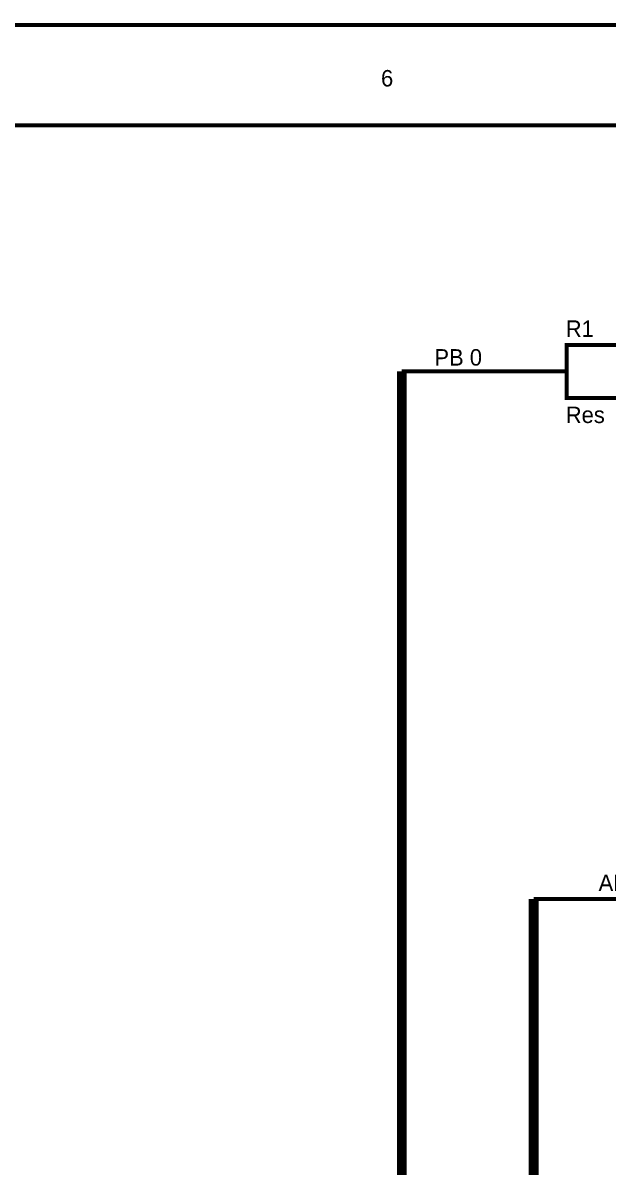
# Model space of a CAD drawing. Header units: millimetres. Extents: x 0 to 567, y 0 to 399.
# Drawn here: x 361.3 to 405.6, y 312.2 to 398.9 of the extents above; entities that cross this region are included whole.
import ezdxf

# ---------------------------------------------------------------- set-up
doc = ezdxf.new("R2010")
doc.units = ezdxf.units.MM
doc.layers.add('Sheet', color=255, linetype='Continuous')

msp = doc.modelspace()

# ---------------------------------------------------------------- linework, layer by layer
at = {"layer": 'Sheet'}
for points, const_width in [([(0.078, 398.78), (566.362, 398.78), (566.362, 0), (0.078, 0), (0.078, 398.78)], 0.3), ([(0.078, 398.78), (0.078, 0), (566.362, 0), (566.362, 398.78), (0.078, 398.78), (0.078, 398.78)], 0.0991), ([(7.703, 391.153), (558.737, 391.153), (558.737, 7.607), (7.703, 7.607), (7.703, 391.153)], 0.3), ([(7.703, 391.153), (7.703, 7.607), (558.737, 7.607), (558.737, 391.153), (7.703, 391.153), (7.703, 391.153)], 0.0991), ([(402.485, 374.498), (412.483, 374.498), (412.483, 370.49), (402.485, 370.49), (402.485, 374.498)], 0.3)]:
    msp.add_lwpolyline(points, close=True, dxfattribs=dict(at, const_width=const_width))
for points, const_width in [([(389.978, 372.494), (389.978, 212.484), (280.001, 212.484), (280.001, 162.501)], 0.749), ([(397.486, 372.494), (389.978, 372.494)], 0.3), ([(402.485, 372.494), (397.486, 372.494)], 0.3), ([(399.976, 332.492), (399.976, 159.991), (364.983, 159.991), (364.983, 172.482)], 0.749), ([(424.971, 332.492), (399.976, 332.492)], 0.3)]:
    msp.add_lwpolyline(points, dxfattribs=dict(at, const_width=const_width))

# ---------------------------------------------------------------- texts
for s, height, p in [('6', 1.245, (388.402, 394.11)), ('R1', 1.2452, (402.407, 375.121)), ('PB 0', 1.2452, (392.448, 372.942)), ('Res', 1.2452, (402.407, 368.584)), ('ADC 0', 1.2452, (404.897, 333.095))]:
    msp.add_text(s, height=height, dxfattribs=at).set_placement(p)

doc.saveas('drawing.dxf')
